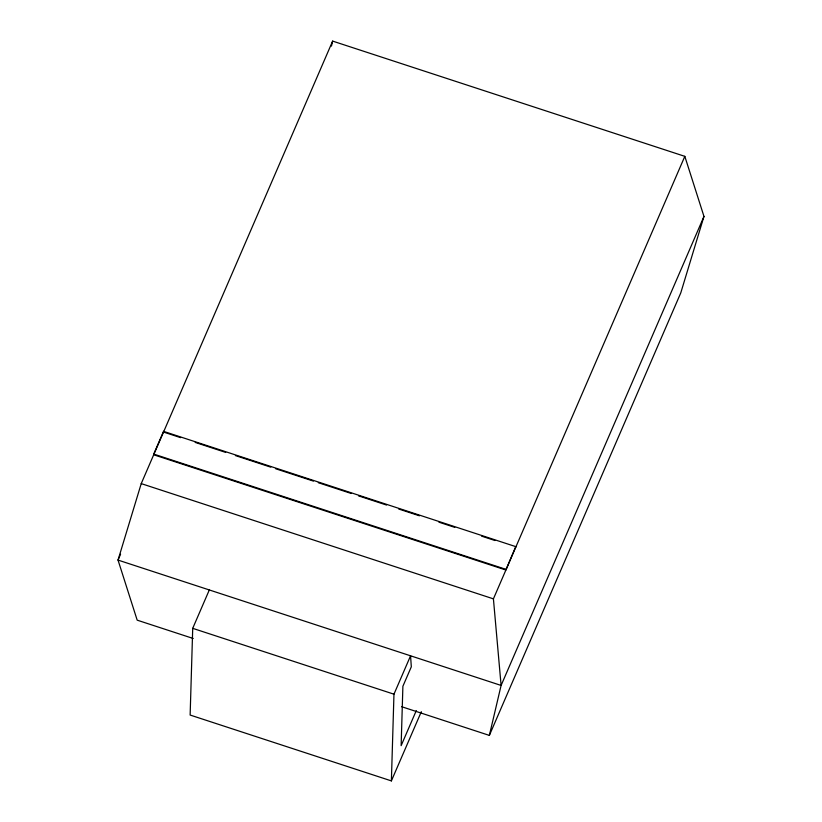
<?xml version="1.0" encoding="UTF-8"?>
<svg xmlns="http://www.w3.org/2000/svg" width="822" height="822" viewBox="0 0 822 822"><rect width="100%" height="100%" fill="white"/><g stroke="black" fill="none" stroke-linecap="round" stroke-linejoin="round"><path stroke-width="1.23" d="M153.724 454.083L153.704 454.772L505.89 570.016L515.733 546.62L163.547 431.375L153.724 454.083L505.91 569.338M163.527 432.053L163.547 431.375M209.312 589.96L192.718 628.337L190.139 715.048L391.385 780.9L421.326 711.688M391.385 780.9L393.964 694.189L410.568 655.812L411.308 666.817L402.893 686.257L401.136 745.657L416.302 710.578M515.713 547.308L515.733 546.62M331.461 46.094L332.643 41.1L684.818 156.344L703.971 216.422L680.77 292.899L489.357 735.402L401.619 706.694M489.357 735.402L501.101 685.435L703.971 216.422M332.643 41.1L141.23 483.613L118.029 560.08L137.182 620.158L193.232 638.499M120.577 554.192L118.029 560.08L501.101 685.435L493.416 598.858L684.818 156.344M164.749 432.454L180.593 437.643M195.215 442.421L225.68 452.398M235.431 455.583L270.767 467.153M275.647 468.746L313.418 481.106M318.299 482.699L351.2 493.467M358.515 495.861L386.535 505.037M398.721 509.024L419.446 515.805M438.938 522.186L454.782 527.364M481.589 536.139L494.998 540.527M141.23 483.613L493.416 598.858M192.718 628.337L393.964 694.189"/></g></svg>
